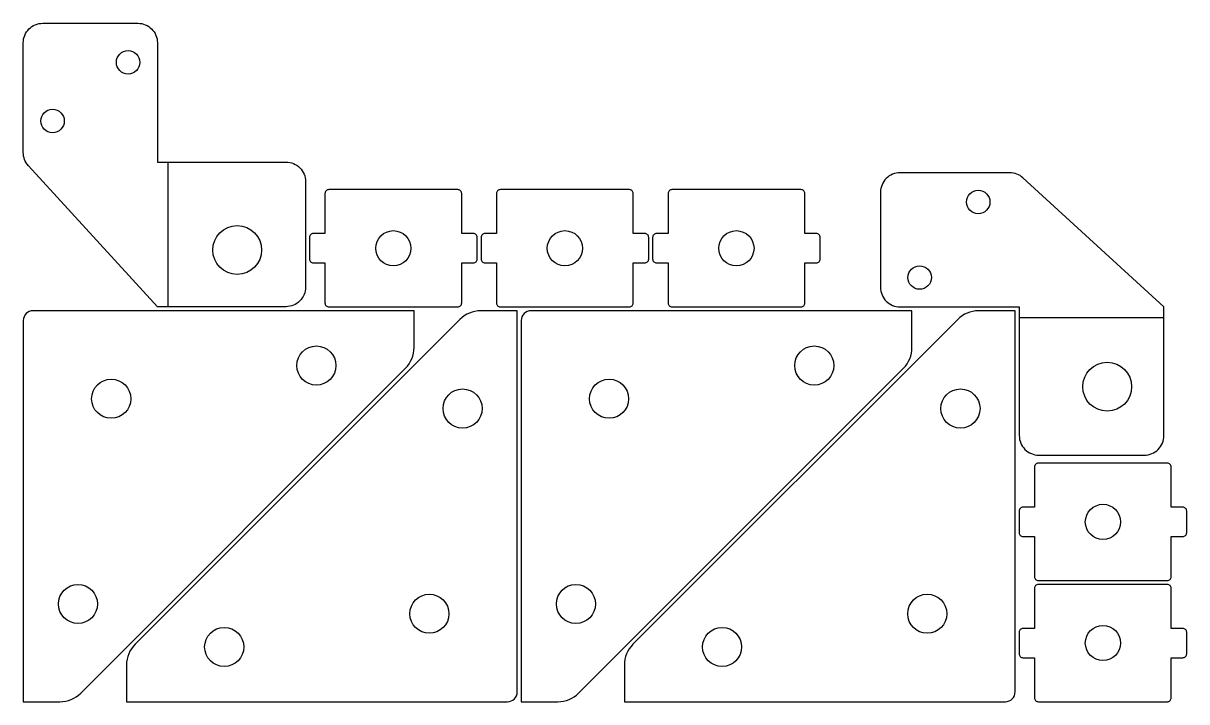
# Model space of a CAD drawing. Extents: x 4127 to 4723, y 9237 to 9584.
import ezdxf

# ---------------------------------------------------------------- set-up
doc = ezdxf.new("R2010")
doc.units = 0

# ---------------------------------------------------------------- blocks, each defined once
blk = doc.blocks.new('Part', base_point=(-200, -200))
at = {"layer": '1'}
blk.add_lwpolyline([(0, -5, 0.414214), (-5, 0), (-200, 0), (-200, -18.79, 0.198912), (-195.61, -29.39), (-29.39, -195.61, 0.198912), (-18.79, -200), (0, -200)], format="xyb", close=True, dxfattribs=at)
for centre in [(-150, -28), (-45, -45), (-28, -150)]:
    blk.add_circle(centre, 10, dxfattribs=at)
blk = doc.blocks.new('Part843121722', base_point=(-200, -200))
at = {"layer": '1'}
blk.add_lwpolyline([(0, -5, 0.414214), (-5, 0), (-200, 0), (-200, -18.79, 0.198912), (-195.61, -29.39), (-29.39, -195.61, 0.198912), (-18.79, -200), (0, -200)], format="xyb", close=True, dxfattribs=at)
for centre in [(-150, -28), (-45, -45), (-28, -150)]:
    blk.add_circle(centre, 10, dxfattribs=at)
blk = doc.blocks.new('Part339781357', base_point=(-42.9, -30))
at = {"layer": '1'}
blk.add_lwpolyline([(42.9, 5.5, 0.414214), (40.9, 7.5), (35, 7.5), (35, 28, 0.414214), (33, 30), (-33, 30, 0.414214), (-35, 28), (-35, 7.5), (-40.9, 7.5, 0.414214), (-42.9, 5.5), (-42.9, -5.5, 0.414214), (-40.9, -7.5), (-35, -7.5), (-35, -28, 0.414214), (-33, -30), (33, -30, 0.414214), (35, -28), (35, -7.5), (40.9, -7.5, 0.414214), (42.9, -5.5)], format="xyb", close=True, dxfattribs=at)
blk.add_circle((0, 0), 9, dxfattribs=at)
blk = doc.blocks.new('Part1062438688', base_point=(-112, 0))
at = {"layer": '1'}
blk.add_lwpolyline([(-112, 135, -0.414214), (-102, 145), (-36.15, 145), (29.88, 72.87, -0.187456), (32.5, 66.11), (32.5, 10, -0.414214), (22.5, 0), (-26.15, 0, -0.414214), (-36.15, 10), (-36.15, 71), (-102, 71, -0.414214), (-112, 81)], format="xyb", close=True, dxfattribs=at)
for centre, radius in [((-77, 116), 12.5), ((17.5, 50), 6), ((-21.15, 20), 6)]:
    blk.add_circle(centre, radius, dxfattribs=at)
at = {"layer": '2'}
blk.add_line((-41.57, 71), (-41.57, 145), dxfattribs=at)
blk = doc.blocks.new('Part1657141925', base_point=(-42.9, -30))
at = {"layer": '1'}
blk.add_lwpolyline([(42.9, 5.5, 0.414214), (40.9, 7.5), (35, 7.5), (35, 28, 0.414214), (33, 30), (-33, 30, 0.414214), (-35, 28), (-35, 7.5), (-40.9, 7.5, 0.414214), (-42.9, 5.5), (-42.9, -5.5, 0.414214), (-40.9, -7.5), (-35, -7.5), (-35, -28, 0.414214), (-33, -30), (33, -30, 0.414214), (35, -28), (35, -7.5), (40.9, -7.5, 0.414214), (42.9, -5.5)], format="xyb", close=True, dxfattribs=at)
blk.add_circle((0, 0), 9, dxfattribs=at)
blk = doc.blocks.new('Part206552896', base_point=(-42.9, -30))
at = {"layer": '1'}
blk.add_lwpolyline([(42.9, 5.5, 0.414214), (40.9, 7.5), (35, 7.5), (35, 28, 0.414214), (33, 30), (-33, 30, 0.414214), (-35, 28), (-35, 7.5), (-40.9, 7.5, 0.414214), (-42.9, 5.5), (-42.9, -5.5, 0.414214), (-40.9, -7.5), (-35, -7.5), (-35, -28, 0.414214), (-33, -30), (33, -30, 0.414214), (35, -28), (35, -7.5), (40.9, -7.5, 0.414214), (42.9, -5.5)], format="xyb", close=True, dxfattribs=at)
blk.add_circle((0, 0), 9, dxfattribs=at)
blk = doc.blocks.new('Part2001157924', base_point=(-200, -200))
at = {"layer": '1'}
blk.add_lwpolyline([(0, -5, 0.414214), (-5, 0), (-200, 0), (-200, -18.79, 0.198912), (-195.61, -29.39), (-29.39, -195.61, 0.198912), (-18.79, -200), (0, -200)], format="xyb", close=True, dxfattribs=at)
for centre in [(-150, -28), (-45, -45), (-28, -150)]:
    blk.add_circle(centre, 10, dxfattribs=at)
blk = doc.blocks.new('Part840650681', base_point=(-200, -200))
at = {"layer": '1'}
blk.add_lwpolyline([(0, -5, 0.414214), (-5, 0), (-200, 0), (-200, -18.79, 0.198912), (-195.61, -29.39), (-29.39, -195.61, 0.198912), (-18.79, -200), (0, -200)], format="xyb", close=True, dxfattribs=at)
for centre in [(-150, -28), (-45, -45), (-28, -150)]:
    blk.add_circle(centre, 10, dxfattribs=at)
blk = doc.blocks.new('Part189949346', base_point=(-42.9, -30))
at = {"layer": '1'}
blk.add_lwpolyline([(42.9, 5.5, 0.414214), (40.9, 7.5), (35, 7.5), (35, 28, 0.414214), (33, 30), (-33, 30, 0.414214), (-35, 28), (-35, 7.5), (-40.9, 7.5, 0.414214), (-42.9, 5.5), (-42.9, -5.5, 0.414214), (-40.9, -7.5), (-35, -7.5), (-35, -28, 0.414214), (-33, -30), (33, -30, 0.414214), (35, -28), (35, -7.5), (40.9, -7.5, 0.414214), (42.9, -5.5)], format="xyb", close=True, dxfattribs=at)
blk.add_circle((0, 0), 9, dxfattribs=at)
blk = doc.blocks.new('Part2048657454', base_point=(-42.9, -30))
at = {"layer": '1'}
blk.add_lwpolyline([(42.9, 5.5, 0.414214), (40.9, 7.5), (35, 7.5), (35, 28, 0.414214), (33, 30), (-33, 30, 0.414214), (-35, 28), (-35, 7.5), (-40.9, 7.5, 0.414214), (-42.9, 5.5), (-42.9, -5.5, 0.414214), (-40.9, -7.5), (-35, -7.5), (-35, -28, 0.414214), (-33, -30), (33, -30, 0.414214), (35, -28), (35, -7.5), (40.9, -7.5, 0.414214), (42.9, -5.5)], format="xyb", close=True, dxfattribs=at)
blk.add_circle((0, 0), 9, dxfattribs=at)
blk = doc.blocks.new('Part1500525727', base_point=(-112, 0))
at = {"layer": '1'}
blk.add_lwpolyline([(32.5, 135, 0.414214), (22.5, 145), (-43.35, 145), (-109.37, 72.87, 0.187456), (-112, 66.11), (-112, 10, 0.414214), (-102, 0), (-53.35, 0, 0.414214), (-43.35, 10), (-43.35, 71), (22.5, 71, 0.414214), (32.5, 81)], format="xyb", close=True, dxfattribs=at)
for centre, radius in [((-2.5, 116), 12.5), ((-97, 50), 6), ((-58.35, 20), 6)]:
    blk.add_circle(centre, radius, dxfattribs=at)
at = {"layer": '2'}
blk.add_line((-37.92, 71), (-37.92, 145), dxfattribs=at)

msp = doc.modelspace()

# ---------------------------------------------------------------- block references
at = {"layer": '1'}
for name, p, rotation in [('Part1062438688', (4271.9, 9583.8), 180), ('Part1500525727', (4566.16, 9507.35), 269.999999977959), ('Part339781357', (4359.7, 9498.7), 180), ('Part1657141925', (4447.5, 9498.7), 180), ('Part206552896', (4535.3, 9498.7), 180), ('Part', (4327.41, 9236.7), 90.0000001836389), ('Part843121722', (4180.24, 9436.7), 269.999999977959), ('Part2001157924', (4582.24, 9236.7), 90.0000001836389), ('Part840650681', (4435.06, 9436.7), 269.999999977959), ('Part2048657454', (4722.86, 9358.7), 180), ('Part189949346', (4722.86, 9296.7), 180)]:
    msp.add_blockref(name, p, dxfattribs=dict(at, rotation=rotation))

doc.saveas('drawing.dxf')
